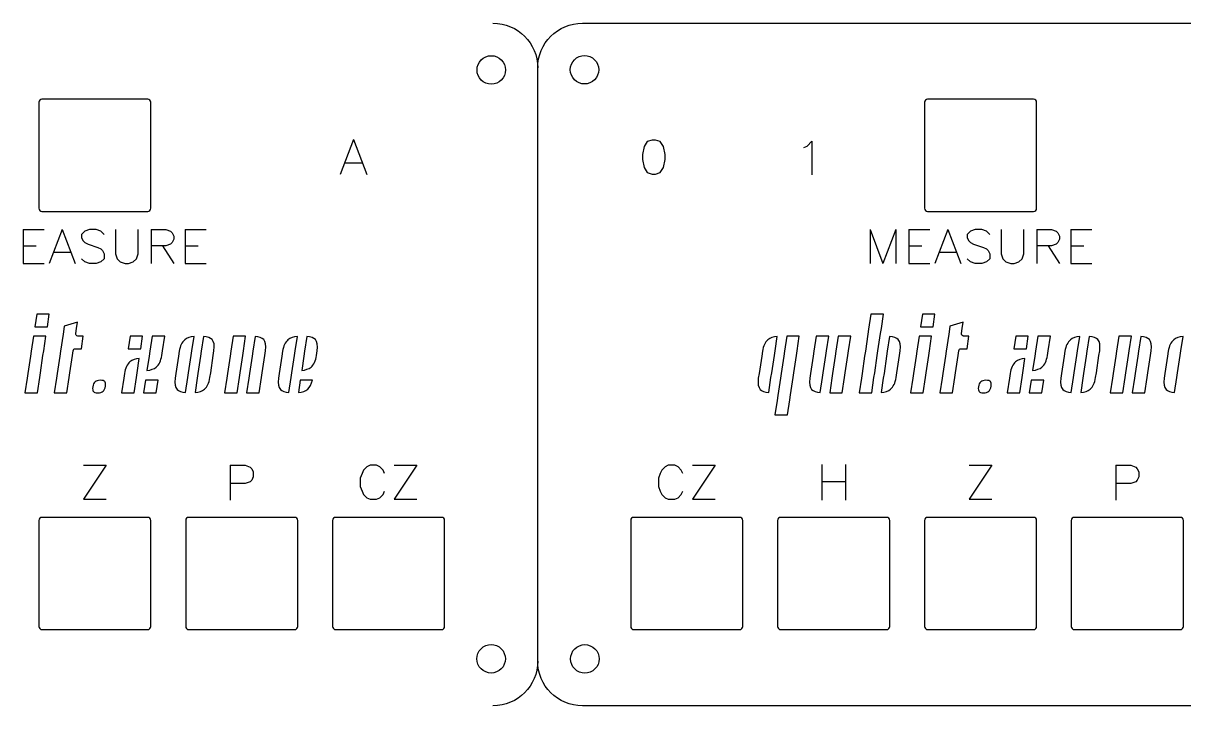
# Model space of a CAD drawing. Extents: x 0 to 498, y 0 to 383.
# Drawn here: x 240.8 to 371.3, y 153.4 to 230.1 of the extents above; entities that cross this region are included whole.
import ezdxf

# ---------------------------------------------------------------- set-up
doc = ezdxf.new("R2010")
doc.units = 0
doc.layers.get('0').update_dxf_attribs({"true_color": 0xffffff})

msp = doc.modelspace()

# ---------------------------------------------------------------- linework, layer by layer
at = {"color": 1, "true_color": 0xff0000}
for p, q in [((303.7, 230.1), (393.21, 230.1)), ((303.7, 230.1), (303.7, 230.1)), ((295.06, 224.85), (295.06, 224.85)), ((298.68, 158.43), (298.68, 225.07)), ((305.54, 224.87), (305.54, 224.87)), ((254.85, 221.56), (242.95, 221.56)), ((354.41, 221.56), (342.51, 221.56)), ((242.95, 208.95), (254.85, 208.95)), ((342.51, 208.95), (354.41, 208.95)), ((242.36, 197.42), (242.15, 196)), ((243.77, 197.42), (242.36, 197.42)), ((243.56, 196), (243.77, 197.42)), ((337.55, 197.42), (336.14, 197.42)), ((336.14, 197.42), (336.14, 197.42)), ((337.31, 195.78), (337.55, 197.42)), ((341.92, 197.42), (341.71, 196)), ((343.33, 197.42), (341.92, 197.42)), ((343.12, 196), (343.33, 197.42)), ((242.15, 196), (243.56, 196)), ((245.41, 195.71), (245.33, 195.16)), ((245.46, 196.07), (245.41, 195.71)), ((246.94, 196.5), (245.46, 196.07)), ((246.75, 195.23), (246.83, 195.78)), ((246.83, 195.78), (246.94, 196.5)), ((246.94, 196.5), (246.94, 196.5)), ((335.88, 195.71), (335.8, 195.16)), ((337.22, 195.23), (337.31, 195.78)), ((341.71, 196), (343.12, 196)), ((344.97, 195.71), (344.89, 195.16)), ((345.02, 196.07), (344.97, 195.71)), ((346.5, 196.5), (345.02, 196.07)), ((346.31, 195.23), (346.39, 195.78)), ((346.39, 195.78), (346.5, 196.5)), ((346.5, 196.5), (346.5, 196.5)), ((243.4, 194.94), (241.99, 194.94)), ((243.15, 193.3), (243.4, 194.94)), ((245.33, 195.16), (245.03, 193.23)), ((247.39, 193.52), (247.6, 194.94)), ((252.86, 194.94), (252.65, 193.52)), ((254.27, 194.94), (252.86, 194.94)), ((254.06, 193.52), (254.27, 194.94)), ((256.75, 194.94), (255.33, 194.94)), ((255.33, 194.94), (255.33, 194.94)), ((256.5, 193.3), (256.75, 194.94)), ((259.81, 193.3), (260.05, 194.9)), ((261.11, 194.91), (260.86, 193.23)), ((261.11, 194.91), (261.11, 194.91)), ((264.44, 194.94), (264.18, 193.23)), ((265.85, 194.94), (264.44, 194.94)), ((265.6, 193.3), (265.85, 194.94)), ((266.91, 194.91), (266.66, 193.23)), ((266.91, 194.91), (266.91, 194.91)), ((271.42, 193.3), (271.66, 194.9)), ((272.72, 194.91), (272.47, 193.23)), ((272.72, 194.91), (272.72, 194.91)), ((325.36, 193.3), (325.6, 194.9)), ((328.08, 194.94), (326.67, 194.94)), ((326.67, 194.94), (326.67, 194.94)), ((327.84, 193.3), (328.08, 194.94)), ((329.98, 194.94), (329.72, 193.23)), ((331.39, 194.94), (329.98, 194.94)), ((331.14, 193.3), (331.39, 194.94)), ((332.46, 194.94), (332.2, 193.23)), ((333.87, 194.94), (332.46, 194.94)), ((333.62, 193.3), (333.87, 194.94)), ((335.8, 195.16), (335.51, 193.23)), ((336.93, 193.3), (337.22, 195.23)), ((338.24, 194.91), (337.98, 193.23)), ((338.24, 194.91), (338.24, 194.91)), ((342.96, 194.94), (341.55, 194.94)), ((342.71, 193.3), (342.96, 194.94)), ((344.89, 195.16), (344.59, 193.23)), ((346.95, 193.52), (347.16, 194.94)), ((352.42, 194.94), (352.21, 193.52)), ((353.83, 194.94), (352.42, 194.94)), ((353.62, 193.52), (353.83, 194.94)), ((356.31, 194.94), (354.89, 194.94)), ((354.89, 194.94), (354.89, 194.94)), ((356.06, 193.3), (356.31, 194.94)), ((359.36, 193.3), (359.61, 194.9)), ((360.67, 194.91), (360.42, 193.23)), ((360.67, 194.91), (360.67, 194.91)), ((364, 194.94), (363.74, 193.23)), ((365.41, 194.94), (364, 194.94)), ((365.16, 193.3), (365.41, 194.94)), ((366.47, 194.91), (366.22, 193.23)), ((366.47, 194.91), (366.47, 194.91)), ((370.98, 193.3), (371.22, 194.9)), ((241.73, 193.23), (241.65, 192.68)), ((243.07, 192.75), (243.15, 193.3)), ((245.03, 193.23), (244.95, 192.68)), ((246.37, 192.75), (246.46, 193.3)), ((246.71, 193.52), (247.39, 193.52)), ((252.65, 193.52), (254.06, 193.52)), ((255.08, 193.23), (254.99, 192.68)), ((256.42, 192.75), (256.5, 193.3)), ((258.38, 193.23), (258.3, 192.68)), ((259.72, 192.75), (259.81, 193.3)), ((260.86, 193.23), (260.78, 192.68)), ((262.2, 192.75), (262.29, 193.3)), ((264.18, 193.23), (264.1, 192.68)), ((265.52, 192.75), (265.6, 193.3)), ((266.66, 193.23), (266.58, 192.68)), ((268, 192.75), (268.08, 193.3)), ((270, 193.23), (269.92, 192.68)), ((271.34, 192.75), (271.42, 193.3)), ((272.47, 193.23), (272.39, 192.68)), ((273.82, 192.75), (273.9, 193.3)), ((273.9, 193.3), (273.9, 193.3)), ((323.94, 193.23), (323.86, 192.68)), ((325.28, 192.75), (325.36, 193.3)), ((326.41, 193.23), (326.33, 192.68)), ((327.76, 192.75), (327.84, 193.3)), ((329.72, 193.23), (329.64, 192.68)), ((331.06, 192.75), (331.14, 193.3)), ((332.2, 193.23), (332.11, 192.68)), ((333.54, 192.75), (333.62, 193.3)), ((335.51, 193.23), (335.43, 192.68)), ((336.85, 192.75), (336.93, 193.3)), ((337.98, 193.23), (337.9, 192.68)), ((339.33, 192.75), (339.41, 193.3)), ((341.29, 193.23), (341.21, 192.68)), ((342.63, 192.75), (342.71, 193.3)), ((344.59, 193.23), (344.51, 192.68)), ((345.93, 192.75), (346.01, 193.3)), ((346.27, 193.52), (346.95, 193.52)), ((352.21, 193.52), (353.62, 193.52)), ((354.64, 193.23), (354.55, 192.68)), ((355.98, 192.75), (356.06, 193.3)), ((357.94, 193.23), (357.86, 192.68)), ((359.28, 192.75), (359.36, 193.3)), ((360.42, 193.23), (360.34, 192.68)), ((361.76, 192.75), (361.85, 193.3)), ((363.74, 193.23), (363.66, 192.68)), ((365.08, 192.75), (365.16, 193.3)), ((366.22, 193.23), (366.14, 192.68)), ((367.56, 192.75), (367.64, 193.3)), ((369.56, 193.23), (369.48, 192.68)), ((370.9, 192.75), (370.98, 193.3)), ((241.65, 192.68), (241.36, 190.75)), ((242.78, 190.82), (243.07, 192.75)), ((244.95, 192.68), (244.67, 190.75)), ((246.09, 190.82), (246.37, 192.75)), ((253.65, 190.82), (253.89, 192.42)), ((253.89, 192.42), (253.89, 192.42)), ((254.99, 192.68), (254.75, 191.08)), ((258.3, 192.68), (258.02, 190.75)), ((260.78, 192.68), (260.49, 190.75)), ((261.92, 190.82), (262.2, 192.75)), ((264.1, 192.68), (263.81, 190.75)), ((266.58, 192.68), (266.29, 190.75)), ((269.92, 192.68), (269.62, 190.75)), ((271.04, 190.82), (271.34, 192.75)), ((272.39, 192.68), (272.15, 191.08)), ((323.86, 192.68), (323.56, 190.75)), ((324.99, 190.82), (325.28, 192.75)), ((326.33, 192.68), (326.04, 190.75)), ((327.47, 190.82), (327.76, 192.75)), ((329.64, 192.68), (329.35, 190.75)), ((332.11, 192.68), (331.83, 190.75)), ((335.43, 192.68), (335.14, 190.75)), ((337.9, 192.68), (337.62, 190.75)), ((339.04, 190.82), (339.33, 192.75)), ((341.21, 192.68), (340.92, 190.75)), ((342.34, 190.82), (342.63, 192.75)), ((344.51, 192.68), (344.22, 190.75)), ((345.65, 190.82), (345.93, 192.75)), ((353.21, 190.82), (353.45, 192.42)), ((353.45, 192.42), (353.45, 192.42)), ((354.55, 192.68), (354.31, 191.08)), ((357.86, 192.68), (357.57, 190.75)), ((360.34, 192.68), (360.05, 190.75)), ((361.48, 190.82), (361.76, 192.75)), ((363.66, 192.68), (363.37, 190.75)), ((366.14, 192.68), (365.85, 190.75)), ((369.48, 192.68), (369.18, 190.75)), ((370.6, 190.82), (370.9, 192.75)), ((241.36, 190.75), (241.28, 190.2)), ((242.7, 190.27), (242.78, 190.82)), ((244.67, 190.75), (244.58, 190.2)), ((246, 190.27), (246.09, 190.82)), ((252.23, 190.75), (252.15, 190.2)), ((253.57, 190.27), (253.65, 190.82)), ((258.02, 190.75), (257.93, 190.2)), ((259.35, 190.27), (259.44, 190.82)), ((260.49, 190.75), (260.41, 190.2)), ((261.83, 190.27), (261.92, 190.82)), ((263.81, 190.75), (263.73, 190.2)), ((265.15, 190.27), (265.24, 190.82)), ((266.29, 190.75), (266.21, 190.2)), ((267.63, 190.27), (267.72, 190.82)), ((269.62, 190.75), (269.54, 190.2)), ((270.96, 190.27), (271.04, 190.82)), ((323.56, 190.75), (323.48, 190.2)), ((324.9, 190.27), (324.99, 190.82)), ((326.04, 190.75), (325.96, 190.2)), ((327.38, 190.27), (327.47, 190.82)), ((329.35, 190.75), (329.27, 190.2)), ((330.69, 190.27), (330.77, 190.82)), ((331.83, 190.75), (331.74, 190.2)), ((333.17, 190.27), (333.25, 190.82)), ((335.14, 190.75), (335.06, 190.2)), ((336.48, 190.27), (336.56, 190.82)), ((337.62, 190.75), (337.53, 190.2)), ((338.96, 190.27), (339.04, 190.82)), ((340.92, 190.75), (340.83, 190.2)), ((342.26, 190.27), (342.34, 190.82)), ((344.22, 190.75), (344.14, 190.2)), ((345.56, 190.27), (345.65, 190.82)), ((351.79, 190.75), (351.7, 190.2)), ((353.13, 190.27), (353.21, 190.82)), ((357.57, 190.75), (357.49, 190.2)), ((358.91, 190.27), (359, 190.82)), ((360.05, 190.75), (359.97, 190.2)), ((361.39, 190.27), (361.48, 190.82)), ((363.37, 190.75), (363.29, 190.2)), ((364.71, 190.27), (364.79, 190.82)), ((365.85, 190.75), (365.77, 190.2)), ((367.19, 190.27), (367.27, 190.82)), ((369.18, 190.75), (369.1, 190.2)), ((370.52, 190.27), (370.6, 190.82)), ((241.28, 190.2), (241.03, 188.56)), ((242.44, 188.56), (242.7, 190.27)), ((244.58, 190.2), (244.33, 188.56)), ((245.74, 188.56), (246, 190.27)), ((249.51, 189.98), (249.51, 189.98)), ((252.15, 190.2), (251.9, 188.56)), ((253.31, 188.56), (253.57, 190.27)), ((254.59, 189.98), (254.38, 188.56)), ((256, 189.98), (254.59, 189.98)), ((255.79, 188.56), (256, 189.98)), ((259.1, 188.59), (259.35, 190.27)), ((260.41, 190.2), (260.17, 188.6)), ((263.73, 190.2), (263.48, 188.56)), ((264.89, 188.56), (265.15, 190.27)), ((266.21, 190.2), (265.96, 188.56)), ((267.37, 188.56), (267.63, 190.27)), ((270.71, 188.59), (270.96, 190.27)), ((271.98, 189.98), (271.78, 188.6)), ((273.36, 189.98), (271.98, 189.98)), ((324.65, 188.59), (324.9, 190.27)), ((325.96, 190.2), (325.67, 188.27)), ((330.44, 188.59), (330.69, 190.27)), ((331.74, 190.2), (331.5, 188.56)), ((332.91, 188.56), (333.17, 190.27)), ((335.06, 190.2), (334.81, 188.56)), ((336.22, 188.56), (336.48, 190.27)), ((337.53, 190.2), (337.29, 188.6)), ((340.83, 190.2), (340.59, 188.56)), ((342, 188.56), (342.26, 190.27)), ((344.14, 190.2), (343.89, 188.56)), ((345.3, 188.56), (345.56, 190.27)), ((349.07, 189.98), (349.07, 189.98)), ((351.7, 190.2), (351.46, 188.56)), ((352.87, 188.56), (353.13, 190.27)), ((354.15, 189.98), (353.94, 188.56)), ((355.56, 189.98), (354.15, 189.98)), ((355.35, 188.56), (355.56, 189.98)), ((358.66, 188.59), (358.91, 190.27)), ((359.97, 190.2), (359.73, 188.6)), ((363.29, 190.2), (363.04, 188.56)), ((364.45, 188.56), (364.71, 190.27)), ((365.77, 190.2), (365.52, 188.56)), ((366.93, 188.56), (367.19, 190.27)), ((370.27, 188.59), (370.52, 190.27)), ((241.03, 188.56), (242.44, 188.56)), ((244.33, 188.56), (245.74, 188.56)), ((251.9, 188.56), (253.31, 188.56)), ((254.38, 188.56), (255.79, 188.56)), ((263.48, 188.56), (264.89, 188.56)), ((265.96, 188.56), (267.37, 188.56)), ((325.67, 188.27), (325.59, 187.71)), ((327.01, 187.79), (327.1, 188.34)), ((331.5, 188.56), (332.91, 188.56)), ((334.81, 188.56), (336.22, 188.56)), ((340.59, 188.56), (342, 188.56)), ((343.89, 188.56), (345.3, 188.56)), ((351.46, 188.56), (352.87, 188.56)), ((353.94, 188.56), (355.35, 188.56)), ((363.04, 188.56), (364.45, 188.56)), ((365.52, 188.56), (366.93, 188.56)), ((325.59, 187.71), (325.34, 186.08)), ((326.76, 186.08), (327.01, 187.79)), ((325.34, 186.08), (326.76, 186.08)), ((254.85, 174.57), (242.95, 174.57)), ((271.36, 174.57), (259.46, 174.57)), ((287.87, 174.57), (275.97, 174.57)), ((321.39, 174.57), (309.49, 174.57)), ((337.9, 174.57), (326, 174.57)), ((354.41, 174.57), (342.51, 174.57)), ((370.92, 174.57), (359.02, 174.57)), ((242.95, 161.96), (254.85, 161.96)), ((259.46, 161.96), (271.36, 161.96)), ((275.97, 161.96), (287.87, 161.96)), ((309.49, 161.96), (321.39, 161.96)), ((342.51, 161.96), (354.41, 161.96)), ((359.02, 161.96), (370.92, 161.96)), ((295.05, 158.68), (295.05, 158.68)), ((305.58, 158.67), (305.58, 158.67)), ((393.21, 153.4), (303.7, 153.4))]:
    msp.add_line(p, q, dxfattribs=at)
at = {"color": 7, "true_color": 0xffffff}
for p, q in [((277.99, 217.03), (276.49, 213.1)), ((277.99, 217.03), (279.48, 213.1)), ((311, 216.79), (310.64, 216.24)), ((311.54, 216.97), (311, 216.79)), ((311.91, 216.97), (311.54, 216.97)), ((312.45, 216.79), (311.91, 216.97)), ((312.82, 216.24), (312.45, 216.79)), ((328.97, 216.3), (329.51, 216.84)), ((329.51, 216.84), (329.51, 213.06)), ((310.64, 216.24), (310.45, 215.33)), ((310.45, 215.33), (310.45, 214.79)), ((313, 215.33), (312.82, 216.24)), ((313, 214.79), (313, 215.33)), ((328.61, 216.12), (328.97, 216.3)), ((277.05, 214.41), (278.92, 214.41)), ((310.45, 214.79), (310.64, 213.88)), ((312.82, 213.88), (313, 214.79)), ((310.64, 213.88), (311, 213.33)), ((311, 213.33), (311.54, 213.15)), ((311.54, 213.15), (311.91, 213.15)), ((311.91, 213.15), (312.45, 213.33)), ((312.45, 213.33), (312.82, 213.88)), ((240.85, 206.91), (240.85, 203.09)), ((240.85, 206.91), (243.21, 206.91)), ((245.21, 206.91), (243.76, 203.09)), ((245.21, 206.91), (246.67, 203.09)), ((247.76, 206.73), (247.4, 206.36)), ((247.4, 206.36), (247.4, 206)), ((248.31, 206.91), (247.76, 206.73)), ((249.03, 206.91), (248.31, 206.91)), ((249.58, 206.73), (249.03, 206.91)), ((249.94, 206.36), (249.58, 206.73)), ((251.22, 206.91), (251.22, 204.18)), ((253.77, 204.18), (253.77, 206.91)), ((255.22, 206.91), (255.22, 203.09)), ((255.22, 206.91), (256.86, 206.91)), ((256.86, 206.91), (257.41, 206.73)), ((257.41, 206.73), (257.59, 206.55)), ((257.59, 206.55), (257.77, 206.18)), ((257.77, 206.18), (257.77, 205.82)), ((259.04, 206.91), (259.04, 203.09)), ((259.04, 206.91), (261.41, 206.91)), ((336.04, 206.91), (336.04, 203.09)), ((336.04, 206.91), (337.49, 203.09)), ((338.95, 206.91), (337.49, 203.09)), ((338.95, 206.91), (338.95, 203.09)), ((340.41, 206.91), (340.41, 203.09)), ((340.41, 206.91), (342.77, 206.91)), ((344.77, 206.91), (343.32, 203.09)), ((344.77, 206.91), (346.23, 203.09)), ((347.32, 206.73), (346.96, 206.36)), ((346.96, 206.36), (346.96, 206)), ((347.87, 206.91), (347.32, 206.73)), ((348.59, 206.91), (347.87, 206.91)), ((349.14, 206.73), (348.59, 206.91)), ((349.5, 206.36), (349.14, 206.73)), ((350.78, 206.91), (350.78, 204.18)), ((353.33, 204.18), (353.33, 206.91)), ((354.78, 206.91), (354.78, 203.09)), ((354.78, 206.91), (356.42, 206.91)), ((356.42, 206.91), (356.97, 206.73)), ((356.97, 206.73), (357.15, 206.55)), ((357.15, 206.55), (357.33, 206.18)), ((357.33, 206.18), (357.33, 205.82)), ((358.6, 206.91), (358.6, 203.09)), ((358.6, 206.91), (360.97, 206.91)), ((240.85, 205.09), (242.3, 205.09)), ((247.4, 206), (247.58, 205.64)), ((247.58, 205.64), (247.76, 205.46)), ((247.76, 205.46), (248.13, 205.27)), ((248.13, 205.27), (249.22, 204.91)), ((249.22, 204.91), (249.58, 204.73)), ((256.86, 205.09), (255.22, 205.09)), ((256.5, 205.09), (257.77, 203.09)), ((257.41, 205.27), (256.86, 205.09)), ((257.59, 205.46), (257.41, 205.27)), ((257.77, 205.82), (257.59, 205.46)), ((259.04, 205.09), (260.5, 205.09)), ((340.41, 205.09), (341.86, 205.09)), ((346.96, 206), (347.14, 205.64)), ((347.14, 205.64), (347.32, 205.46)), ((347.32, 205.46), (347.68, 205.27)), ((347.68, 205.27), (348.78, 204.91)), ((348.78, 204.91), (349.14, 204.73)), ((356.42, 205.09), (354.78, 205.09)), ((356.06, 205.09), (357.33, 203.09)), ((356.97, 205.27), (356.42, 205.09)), ((357.15, 205.46), (356.97, 205.27)), ((357.33, 205.82), (357.15, 205.46)), ((358.6, 205.09), (360.06, 205.09)), ((244.3, 204.36), (246.12, 204.36)), ((247.76, 203.27), (247.4, 203.64)), ((249.58, 204.73), (249.76, 204.55)), ((249.94, 203.64), (249.58, 203.27)), ((249.76, 204.55), (249.94, 204.18)), ((249.94, 204.18), (249.94, 203.64)), ((251.22, 204.18), (251.4, 203.64)), ((251.4, 203.64), (251.76, 203.27)), ((253.22, 203.27), (253.58, 203.64)), ((253.58, 203.64), (253.77, 204.18)), ((343.86, 204.36), (345.68, 204.36)), ((347.32, 203.27), (346.96, 203.64)), ((349.14, 204.73), (349.32, 204.55)), ((349.5, 203.64), (349.14, 203.27)), ((349.32, 204.55), (349.5, 204.18)), ((349.5, 204.18), (349.5, 203.64)), ((350.78, 204.18), (350.96, 203.64)), ((350.96, 203.64), (351.32, 203.27)), ((352.78, 203.27), (353.14, 203.64)), ((353.14, 203.64), (353.33, 204.18)), ((240.85, 203.09), (243.21, 203.09)), ((248.31, 203.09), (247.76, 203.27)), ((249.03, 203.09), (248.31, 203.09)), ((249.58, 203.27), (249.03, 203.09)), ((251.76, 203.27), (252.31, 203.09)), ((252.31, 203.09), (252.67, 203.09)), ((252.67, 203.09), (253.22, 203.27)), ((259.04, 203.09), (261.41, 203.09)), ((340.41, 203.09), (342.77, 203.09)), ((347.87, 203.09), (347.32, 203.27)), ((348.59, 203.09), (347.87, 203.09)), ((349.14, 203.27), (348.59, 203.09)), ((351.32, 203.27), (351.87, 203.09)), ((351.87, 203.09), (352.23, 203.09)), ((352.23, 203.09), (352.78, 203.27)), ((358.6, 203.09), (360.97, 203.09)), ((250.17, 180.42), (247.63, 176.6)), ((247.63, 180.42), (250.17, 180.42)), ((264.11, 180.42), (264.11, 176.51)), ((264.11, 180.42), (265.78, 180.42)), ((265.78, 180.42), (266.34, 180.23)), ((266.34, 180.23), (266.53, 180.04)), ((266.53, 180.04), (266.71, 179.67)), ((279.47, 180.24), (279.11, 179.87)), ((279.84, 180.42), (279.47, 180.24)), ((280.56, 180.42), (279.84, 180.42)), ((280.93, 180.24), (280.56, 180.42)), ((281.29, 179.87), (280.93, 180.24)), ((285.11, 180.42), (282.56, 176.6)), ((282.56, 180.42), (285.11, 180.42)), ((312.99, 180.24), (312.63, 179.87)), ((313.35, 180.42), (312.99, 180.24)), ((314.08, 180.42), (313.35, 180.42)), ((314.45, 180.24), (314.08, 180.42)), ((314.81, 179.87), (314.45, 180.24)), ((318.63, 180.42), (316.08, 176.6)), ((316.08, 180.42), (318.63, 180.42)), ((330.61, 180.51), (330.61, 176.51)), ((333.28, 180.51), (333.28, 176.51)), ((349.73, 180.42), (347.19, 176.6)), ((347.19, 180.42), (349.73, 180.42)), ((363.67, 180.42), (363.67, 176.51)), ((363.67, 180.42), (365.34, 180.42)), ((365.34, 180.42), (365.9, 180.23)), ((365.9, 180.23), (366.08, 180.04)), ((366.08, 180.04), (366.27, 179.67)), ((266.53, 178.74), (266.34, 178.56)), ((266.71, 179.11), (266.53, 178.74)), ((266.71, 179.67), (266.71, 179.11)), ((278.93, 179.51), (278.74, 178.96)), ((278.74, 178.96), (278.74, 178.05)), ((279.11, 179.87), (278.93, 179.51)), ((281.47, 179.51), (281.29, 179.87)), ((312.45, 179.51), (312.26, 178.96)), ((312.26, 178.96), (312.26, 178.05)), ((312.63, 179.87), (312.45, 179.51)), ((314.99, 179.51), (314.81, 179.87)), ((366.08, 178.74), (365.9, 178.56)), ((366.27, 179.11), (366.08, 178.74)), ((366.27, 179.67), (366.27, 179.11)), ((265.78, 178.37), (264.11, 178.37)), ((266.34, 178.56), (265.78, 178.37)), ((278.74, 178.05), (278.93, 177.51)), ((278.93, 177.51), (279.11, 177.15)), ((281.29, 177.15), (281.47, 177.51)), ((312.26, 178.05), (312.45, 177.51)), ((312.45, 177.51), (312.63, 177.15)), ((314.81, 177.15), (314.99, 177.51)), ((330.61, 178.6), (333.28, 178.6)), ((365.34, 178.37), (363.67, 178.37)), ((365.9, 178.56), (365.34, 178.37)), ((247.63, 176.6), (250.17, 176.6)), ((279.11, 177.15), (279.47, 176.78)), ((279.47, 176.78), (279.84, 176.6)), ((279.84, 176.6), (280.56, 176.6)), ((280.56, 176.6), (280.93, 176.78)), ((280.93, 176.78), (281.29, 177.15)), ((282.56, 176.6), (285.11, 176.6)), ((312.63, 177.15), (312.99, 176.78)), ((312.99, 176.78), (313.35, 176.6)), ((313.35, 176.6), (314.08, 176.6)), ((314.08, 176.6), (314.45, 176.78)), ((314.45, 176.78), (314.81, 177.15)), ((316.08, 176.6), (318.63, 176.6)), ((347.19, 176.6), (349.73, 176.6))]:
    msp.add_line(p, q, dxfattribs=at)
at = {"color": 1, "true_color": 0xff0000}
for points in [[(293.65, 230.1), (296.44, 230.1), (298.68, 227.85), (298.68, 225.07)], [(298.68, 225.07), (298.68, 227.85), (300.92, 230.1), (303.7, 230.1)], [(291.86, 224.85), (291.86, 225.27), (292.02, 225.68), (292.32, 225.98)], [(292.32, 225.98), (292.62, 226.28), (293.03, 226.45), (293.46, 226.45)], [(293.46, 226.45), (293.88, 226.45), (294.29, 226.28), (294.59, 225.98)], [(294.59, 225.98), (294.89, 225.68), (295.06, 225.27), (295.06, 224.85)], [(302.34, 224.87), (302.34, 225.29), (302.51, 225.7), (302.81, 226)], [(302.81, 226), (303.11, 226.3), (303.52, 226.47), (303.94, 226.47)], [(303.94, 226.47), (304.37, 226.47), (304.77, 226.3), (305.07, 226)], [(305.07, 226), (305.37, 225.7), (305.54, 225.29), (305.54, 224.87)], [(292.32, 223.71), (292.02, 224.01), (291.86, 224.42), (291.86, 224.85)], [(295.06, 224.85), (295.06, 224.42), (294.89, 224.01), (294.59, 223.71)], [(302.81, 223.74), (302.51, 224.04), (302.34, 224.44), (302.34, 224.87)], [(305.54, 224.87), (305.54, 224.44), (305.37, 224.04), (305.07, 223.74)], [(293.46, 223.25), (293.03, 223.25), (292.62, 223.41), (292.32, 223.71)], [(294.59, 223.71), (294.29, 223.41), (293.88, 223.25), (293.46, 223.25)], [(303.94, 223.27), (303.52, 223.27), (303.11, 223.44), (302.81, 223.74)], [(305.07, 223.74), (304.77, 223.44), (304.37, 223.27), (303.94, 223.27)], [(242.95, 221.56), (242.75, 221.56), (242.6, 221.4), (242.6, 221.21)], [(242.6, 221.21), (242.6, 221.21), (242.6, 209.31), (242.6, 209.31)], [(255.2, 221.21), (255.2, 221.4), (255.04, 221.56), (254.85, 221.56)], [(255.2, 209.31), (255.2, 209.31), (255.2, 221.21), (255.2, 221.21)], [(342.51, 221.56), (342.31, 221.56), (342.15, 221.4), (342.15, 221.21)], [(342.15, 221.21), (342.15, 221.21), (342.15, 209.31), (342.15, 209.31)], [(354.76, 221.21), (354.76, 221.4), (354.6, 221.56), (354.41, 221.56)], [(354.76, 209.31), (354.76, 209.31), (354.76, 221.21), (354.76, 221.21)], [(242.6, 209.31), (242.6, 209.11), (242.75, 208.95), (242.95, 208.95)], [(254.85, 208.95), (255.04, 208.95), (255.2, 209.11), (255.2, 209.31)], [(342.15, 209.31), (342.15, 209.11), (342.31, 208.95), (342.51, 208.95)], [(354.41, 208.95), (354.6, 208.95), (354.76, 209.11), (354.76, 209.31)], [(336.14, 197.42), (336.14, 197.42), (335.88, 195.71), (335.88, 195.71)], [(245.41, 195.71), (245.41, 195.71), (245.41, 195.71), (245.41, 195.71)], [(335.88, 195.71), (335.88, 195.71), (335.88, 195.71), (335.88, 195.71)], [(344.97, 195.71), (344.97, 195.71), (344.97, 195.71), (344.97, 195.71)], [(241.99, 194.94), (241.99, 194.94), (241.73, 193.23), (241.73, 193.23)], [(246.81, 195.03), (246.76, 195.08), (246.74, 195.16), (246.75, 195.23)], [(247, 194.94), (246.92, 194.94), (246.85, 194.97), (246.81, 195.03)], [(247.6, 194.94), (247.6, 194.94), (247, 194.94), (247, 194.94)], [(255.33, 194.94), (255.33, 194.94), (255.08, 193.23), (255.08, 193.23)], [(259, 194.52), (258.69, 194.25), (258.48, 193.83), (258.38, 193.23)], [(260.05, 194.9), (259.61, 194.85), (259.25, 194.74), (259, 194.52)], [(262.08, 194.55), (261.9, 194.76), (261.57, 194.87), (261.11, 194.91)], [(262.29, 193.3), (262.38, 193.91), (262.29, 194.3), (262.08, 194.55)], [(267.88, 194.55), (267.7, 194.76), (267.37, 194.87), (266.91, 194.91)], [(268.08, 193.3), (268.18, 193.91), (268.09, 194.3), (267.88, 194.55)], [(270.61, 194.52), (270.3, 194.25), (270.09, 193.83), (270, 193.23)], [(271.66, 194.9), (271.22, 194.85), (270.86, 194.74), (270.61, 194.52)], [(273.69, 194.55), (273.51, 194.76), (273.18, 194.87), (272.72, 194.91)], [(273.9, 193.3), (273.99, 193.9), (273.9, 194.3), (273.69, 194.55)], [(324.55, 194.52), (324.24, 194.25), (324.03, 193.83), (323.94, 193.23)], [(325.6, 194.9), (325.16, 194.85), (324.8, 194.74), (324.55, 194.52)], [(326.67, 194.94), (326.67, 194.94), (326.41, 193.23), (326.41, 193.23)], [(339.21, 194.55), (339.03, 194.76), (338.7, 194.87), (338.24, 194.91)], [(339.41, 193.3), (339.5, 193.91), (339.41, 194.3), (339.21, 194.55)], [(341.55, 194.94), (341.55, 194.94), (341.29, 193.23), (341.29, 193.23)], [(346.37, 195.03), (346.32, 195.08), (346.3, 195.16), (346.31, 195.23)], [(346.56, 194.94), (346.48, 194.94), (346.41, 194.97), (346.37, 195.03)], [(347.16, 194.94), (347.16, 194.94), (346.56, 194.94), (346.56, 194.94)], [(354.89, 194.94), (354.89, 194.94), (354.64, 193.23), (354.64, 193.23)], [(358.56, 194.52), (358.25, 194.25), (358.04, 193.83), (357.94, 193.23)], [(359.61, 194.9), (359.17, 194.85), (358.81, 194.74), (358.56, 194.52)], [(361.64, 194.55), (361.46, 194.76), (361.13, 194.87), (360.67, 194.91)], [(361.85, 193.3), (361.94, 193.91), (361.85, 194.3), (361.64, 194.55)], [(367.44, 194.55), (367.26, 194.76), (366.93, 194.87), (366.47, 194.91)], [(367.64, 193.3), (367.74, 193.91), (367.65, 194.3), (367.44, 194.55)], [(370.17, 194.52), (369.86, 194.25), (369.65, 193.83), (369.56, 193.23)], [(371.22, 194.9), (370.78, 194.85), (370.42, 194.74), (370.17, 194.52)], [(241.73, 193.23), (241.73, 193.23), (241.73, 193.23), (241.73, 193.23)], [(246.46, 193.3), (246.47, 193.43), (246.58, 193.52), (246.71, 193.52)], [(255.08, 193.23), (255.08, 193.23), (255.08, 193.23), (255.08, 193.23)], [(270, 193.23), (270, 193.23), (270, 193.23), (270, 193.23)], [(272.47, 193.23), (272.47, 193.23), (272.47, 193.23), (272.47, 193.23)], [(323.94, 193.23), (323.94, 193.23), (323.94, 193.23), (323.94, 193.23)], [(326.41, 193.23), (326.41, 193.23), (326.41, 193.23), (326.41, 193.23)], [(341.29, 193.23), (341.29, 193.23), (341.29, 193.23), (341.29, 193.23)], [(346.01, 193.3), (346.03, 193.43), (346.14, 193.52), (346.27, 193.52)], [(354.64, 193.23), (354.64, 193.23), (354.64, 193.23), (354.64, 193.23)], [(369.56, 193.23), (369.56, 193.23), (369.56, 193.23), (369.56, 193.23)], [(246.37, 192.75), (246.37, 192.75), (246.37, 192.75), (246.37, 192.75)], [(252.84, 192.04), (252.53, 191.77), (252.32, 191.35), (252.23, 190.75)], [(253.89, 192.42), (253.46, 192.37), (253.1, 192.26), (252.84, 192.04)], [(255.8, 191.46), (256.12, 191.73), (256.33, 192.15), (256.42, 192.75)], [(259.44, 190.82), (259.44, 190.82), (259.72, 192.75), (259.72, 192.75)], [(259.72, 192.75), (259.72, 192.75), (259.72, 192.75), (259.72, 192.75)], [(262.2, 192.75), (262.2, 192.75), (262.2, 192.75), (262.2, 192.75)], [(265.24, 190.82), (265.24, 190.82), (265.52, 192.75), (265.52, 192.75)], [(265.52, 192.75), (265.52, 192.75), (265.52, 192.75), (265.52, 192.75)], [(267.72, 190.82), (267.72, 190.82), (268, 192.75), (268, 192.75)], [(268, 192.75), (268, 192.75), (268, 192.75), (268, 192.75)], [(273.2, 191.46), (273.52, 191.73), (273.73, 192.15), (273.82, 192.75)], [(330.77, 190.82), (330.77, 190.82), (331.06, 192.75), (331.06, 192.75)], [(331.06, 192.75), (331.06, 192.75), (331.06, 192.75), (331.06, 192.75)], [(333.25, 190.82), (333.25, 190.82), (333.54, 192.75), (333.54, 192.75)], [(333.54, 192.75), (333.54, 192.75), (333.54, 192.75), (333.54, 192.75)], [(336.56, 190.82), (336.56, 190.82), (336.85, 192.75), (336.85, 192.75)], [(336.85, 192.75), (336.85, 192.75), (336.85, 192.75), (336.85, 192.75)], [(339.33, 192.75), (339.33, 192.75), (339.33, 192.75), (339.33, 192.75)], [(345.93, 192.75), (345.93, 192.75), (345.93, 192.75), (345.93, 192.75)], [(352.4, 192.04), (352.09, 191.77), (351.88, 191.35), (351.79, 190.75)], [(353.45, 192.42), (353.02, 192.37), (352.66, 192.26), (352.4, 192.04)], [(355.36, 191.46), (355.68, 191.73), (355.89, 192.15), (355.98, 192.75)], [(359, 190.82), (359, 190.82), (359.28, 192.75), (359.28, 192.75)], [(359.28, 192.75), (359.28, 192.75), (359.28, 192.75), (359.28, 192.75)], [(361.76, 192.75), (361.76, 192.75), (361.76, 192.75), (361.76, 192.75)], [(364.79, 190.82), (364.79, 190.82), (365.08, 192.75), (365.08, 192.75)], [(365.08, 192.75), (365.08, 192.75), (365.08, 192.75), (365.08, 192.75)], [(367.27, 190.82), (367.27, 190.82), (367.56, 192.75), (367.56, 192.75)], [(367.56, 192.75), (367.56, 192.75), (367.56, 192.75), (367.56, 192.75)], [(244.67, 190.75), (244.67, 190.75), (244.67, 190.75), (244.67, 190.75)], [(254.75, 191.08), (255.19, 191.13), (255.55, 191.24), (255.8, 191.46)], [(258.02, 190.75), (258.02, 190.75), (258.02, 190.75), (258.02, 190.75)], [(260.49, 190.75), (260.49, 190.75), (260.49, 190.75), (260.49, 190.75)], [(263.81, 190.75), (263.81, 190.75), (263.81, 190.75), (263.81, 190.75)], [(266.29, 190.75), (266.29, 190.75), (266.29, 190.75), (266.29, 190.75)], [(272.15, 191.08), (272.58, 191.13), (272.95, 191.24), (273.2, 191.46)], [(329.35, 190.75), (329.35, 190.75), (329.35, 190.75), (329.35, 190.75)], [(331.83, 190.75), (331.83, 190.75), (331.83, 190.75), (331.83, 190.75)], [(335.14, 190.75), (335.14, 190.75), (335.14, 190.75), (335.14, 190.75)], [(337.62, 190.75), (337.62, 190.75), (337.62, 190.75), (337.62, 190.75)], [(344.22, 190.75), (344.22, 190.75), (344.22, 190.75), (344.22, 190.75)], [(354.31, 191.08), (354.75, 191.13), (355.11, 191.24), (355.36, 191.46)], [(357.57, 190.75), (357.57, 190.75), (357.57, 190.75), (357.57, 190.75)], [(360.05, 190.75), (360.05, 190.75), (360.05, 190.75), (360.05, 190.75)], [(363.37, 190.75), (363.37, 190.75), (363.37, 190.75), (363.37, 190.75)], [(365.85, 190.75), (365.85, 190.75), (365.85, 190.75), (365.85, 190.75)], [(242.7, 190.27), (242.7, 190.27), (242.7, 190.27), (242.7, 190.27)], [(248.66, 189.23), (248.62, 188.95), (248.66, 188.8), (248.74, 188.71)], [(248.92, 189.8), (248.8, 189.69), (248.7, 189.51), (248.66, 189.23)], [(249.51, 189.98), (249.24, 189.98), (249.05, 189.91), (248.92, 189.8)], [(250.01, 189.83), (249.93, 189.91), (249.79, 189.98), (249.51, 189.98)], [(249.82, 188.74), (249.95, 188.85), (250.04, 189.03), (250.08, 189.31)], [(250.08, 189.31), (250.12, 189.59), (250.08, 189.74), (250.01, 189.83)], [(253.57, 190.27), (253.57, 190.27), (253.57, 190.27), (253.57, 190.27)], [(257.93, 190.2), (257.84, 189.59), (257.93, 189.2), (258.14, 188.95)], [(261.22, 188.98), (261.53, 189.25), (261.74, 189.67), (261.83, 190.27)], [(269.54, 190.2), (269.45, 189.59), (269.54, 189.2), (269.75, 188.95)], [(270.96, 190.27), (270.96, 190.27), (270.96, 190.27), (270.96, 190.27)], [(272.83, 188.98), (273.08, 189.2), (273.25, 189.55), (273.36, 189.98)], [(323.48, 190.2), (323.39, 189.59), (323.48, 189.2), (323.69, 188.95)], [(324.9, 190.27), (324.9, 190.27), (324.9, 190.27), (324.9, 190.27)], [(327.1, 188.34), (327.1, 188.34), (327.38, 190.27), (327.38, 190.27)], [(327.38, 190.27), (327.38, 190.27), (327.38, 190.27), (327.38, 190.27)], [(329.27, 190.2), (329.18, 189.59), (329.27, 189.2), (329.47, 188.95)], [(338.34, 188.98), (338.66, 189.25), (338.87, 189.67), (338.96, 190.27)], [(342.26, 190.27), (342.26, 190.27), (342.26, 190.27), (342.26, 190.27)], [(348.22, 189.23), (348.18, 188.95), (348.22, 188.8), (348.3, 188.71)], [(348.48, 189.8), (348.36, 189.69), (348.26, 189.51), (348.22, 189.23)], [(349.07, 189.98), (348.79, 189.98), (348.61, 189.91), (348.48, 189.8)], [(349.57, 189.83), (349.49, 189.91), (349.35, 189.98), (349.07, 189.98)], [(349.38, 188.74), (349.51, 188.85), (349.6, 189.03), (349.64, 189.31)], [(349.64, 189.31), (349.68, 189.59), (349.64, 189.74), (349.57, 189.83)], [(353.13, 190.27), (353.13, 190.27), (353.13, 190.27), (353.13, 190.27)], [(357.49, 190.2), (357.4, 189.59), (357.49, 189.2), (357.7, 188.95)], [(360.78, 188.98), (361.09, 189.25), (361.3, 189.67), (361.39, 190.27)], [(369.1, 190.2), (369.01, 189.59), (369.1, 189.2), (369.31, 188.95)], [(370.52, 190.27), (370.52, 190.27), (370.52, 190.27), (370.52, 190.27)], [(248.74, 188.71), (248.81, 188.62), (248.95, 188.56), (249.23, 188.56)], [(249.23, 188.56), (249.5, 188.56), (249.69, 188.62), (249.82, 188.74)], [(258.14, 188.95), (258.32, 188.74), (258.64, 188.62), (259.1, 188.59)], [(260.17, 188.6), (260.6, 188.64), (260.96, 188.76), (261.22, 188.98)], [(269.75, 188.95), (269.93, 188.74), (270.26, 188.62), (270.71, 188.59)], [(271.78, 188.6), (272.21, 188.64), (272.58, 188.76), (272.83, 188.98)], [(323.69, 188.95), (323.87, 188.74), (324.2, 188.62), (324.65, 188.59)], [(325.67, 188.27), (325.67, 188.27), (325.67, 188.27), (325.67, 188.27)], [(329.47, 188.95), (329.65, 188.74), (329.98, 188.62), (330.44, 188.59)], [(337.29, 188.6), (337.73, 188.64), (338.09, 188.76), (338.34, 188.98)], [(348.3, 188.71), (348.37, 188.62), (348.51, 188.56), (348.79, 188.56)], [(348.79, 188.56), (349.06, 188.56), (349.25, 188.62), (349.38, 188.74)], [(357.7, 188.95), (357.87, 188.74), (358.2, 188.62), (358.66, 188.59)], [(359.73, 188.6), (360.16, 188.64), (360.52, 188.76), (360.78, 188.98)], [(369.31, 188.95), (369.49, 188.74), (369.82, 188.62), (370.27, 188.59)], [(242.95, 174.57), (242.75, 174.57), (242.6, 174.41), (242.6, 174.22)], [(242.6, 174.22), (242.6, 174.22), (242.6, 162.32), (242.6, 162.32)], [(255.2, 174.22), (255.2, 174.41), (255.04, 174.57), (254.85, 174.57)], [(255.2, 162.32), (255.2, 162.32), (255.2, 174.22), (255.2, 174.22)], [(259.46, 174.57), (259.26, 174.57), (259.11, 174.41), (259.11, 174.22)], [(259.11, 174.22), (259.11, 174.22), (259.11, 162.32), (259.11, 162.32)], [(271.71, 174.22), (271.71, 174.41), (271.55, 174.57), (271.36, 174.57)], [(271.71, 162.32), (271.71, 162.32), (271.71, 174.22), (271.71, 174.22)], [(275.97, 174.57), (275.77, 174.57), (275.62, 174.41), (275.62, 174.22)], [(275.62, 174.22), (275.62, 174.22), (275.62, 162.32), (275.62, 162.32)], [(288.22, 174.22), (288.22, 174.41), (288.06, 174.57), (287.87, 174.57)], [(288.22, 162.32), (288.22, 162.32), (288.22, 174.22), (288.22, 174.22)], [(309.49, 174.57), (309.29, 174.57), (309.13, 174.41), (309.13, 174.22)], [(309.13, 174.22), (309.13, 174.22), (309.13, 162.32), (309.13, 162.32)], [(321.74, 174.22), (321.74, 174.41), (321.58, 174.57), (321.39, 174.57)], [(321.74, 162.32), (321.74, 162.32), (321.74, 174.22), (321.74, 174.22)], [(326, 174.57), (325.8, 174.57), (325.65, 174.41), (325.65, 174.22)], [(325.65, 174.22), (325.65, 174.22), (325.65, 162.32), (325.65, 162.32)], [(338.25, 174.22), (338.25, 174.41), (338.09, 174.57), (337.9, 174.57)], [(338.25, 162.32), (338.25, 162.32), (338.25, 174.22), (338.25, 174.22)], [(342.51, 174.57), (342.31, 174.57), (342.15, 174.41), (342.15, 174.22)], [(342.15, 174.22), (342.15, 174.22), (342.15, 162.32), (342.15, 162.32)], [(354.76, 174.22), (354.76, 174.41), (354.6, 174.57), (354.41, 174.57)], [(354.76, 162.32), (354.76, 162.32), (354.76, 174.22), (354.76, 174.22)], [(359.02, 174.57), (358.82, 174.57), (358.66, 174.41), (358.66, 174.22)], [(358.66, 174.22), (358.66, 174.22), (358.66, 162.32), (358.66, 162.32)], [(371.27, 174.22), (371.27, 174.41), (371.11, 174.57), (370.92, 174.57)], [(371.27, 162.32), (371.27, 162.32), (371.27, 174.22), (371.27, 174.22)], [(242.6, 162.32), (242.6, 162.12), (242.75, 161.96), (242.95, 161.96)], [(254.85, 161.96), (255.04, 161.96), (255.2, 162.12), (255.2, 162.32)], [(259.11, 162.32), (259.11, 162.12), (259.26, 161.96), (259.46, 161.96)], [(271.36, 161.96), (271.55, 161.96), (271.71, 162.12), (271.71, 162.32)], [(275.62, 162.32), (275.62, 162.12), (275.77, 161.96), (275.97, 161.96)], [(287.87, 161.96), (288.06, 161.96), (288.22, 162.12), (288.22, 162.32)], [(309.13, 162.32), (309.13, 162.12), (309.29, 161.96), (309.49, 161.96)], [(321.39, 161.96), (321.58, 161.96), (321.74, 162.12), (321.74, 162.32)], [(325.65, 162.32), (325.65, 162.12), (325.8, 161.96), (326, 161.96)], [(326, 161.96), (326, 161.96), (337.9, 161.96), (337.9, 161.96)], [(337.9, 161.96), (338.09, 161.96), (338.25, 162.12), (338.25, 162.32)], [(342.15, 162.32), (342.15, 162.12), (342.31, 161.96), (342.51, 161.96)], [(354.41, 161.96), (354.6, 161.96), (354.76, 162.12), (354.76, 162.32)], [(358.66, 162.32), (358.66, 162.12), (358.82, 161.96), (359.02, 161.96)], [(370.92, 161.96), (371.11, 161.96), (371.27, 162.12), (371.27, 162.32)], [(291.85, 158.68), (291.85, 159.1), (292.01, 159.51), (292.31, 159.81)], [(292.31, 159.81), (292.61, 160.11), (293.02, 160.28), (293.45, 160.28)], [(293.45, 160.28), (293.87, 160.28), (294.28, 160.11), (294.58, 159.81)], [(294.58, 159.81), (294.88, 159.51), (295.05, 159.1), (295.05, 158.68)], [(302.38, 158.67), (302.38, 159.09), (302.54, 159.5), (302.84, 159.8)], [(302.84, 159.8), (303.15, 160.1), (303.55, 160.27), (303.98, 160.27)], [(303.98, 160.27), (304.4, 160.27), (304.81, 160.1), (305.11, 159.8)], [(305.11, 159.8), (305.41, 159.5), (305.58, 159.09), (305.58, 158.67)], [(292.31, 157.55), (292.01, 157.85), (291.85, 158.25), (291.85, 158.68)], [(298.68, 158.43), (298.68, 155.64), (296.44, 153.4), (293.65, 153.4)], [(295.05, 158.68), (295.05, 158.25), (294.88, 157.85), (294.58, 157.55)], [(303.7, 153.4), (300.92, 153.4), (298.68, 155.64), (298.68, 158.43)], [(302.84, 157.54), (302.54, 157.84), (302.38, 158.24), (302.38, 158.67)], [(305.58, 158.67), (305.58, 158.24), (305.41, 157.84), (305.11, 157.54)], [(293.45, 157.08), (293.02, 157.08), (292.61, 157.25), (292.31, 157.55)], [(294.58, 157.55), (294.28, 157.25), (293.87, 157.08), (293.45, 157.08)], [(303.98, 157.07), (303.55, 157.07), (303.15, 157.24), (302.84, 157.54)], [(305.11, 157.54), (304.81, 157.24), (304.4, 157.07), (303.98, 157.07)]]:
    msp.add_open_spline(points, degree=3, dxfattribs=at)

doc.saveas('drawing.dxf')
